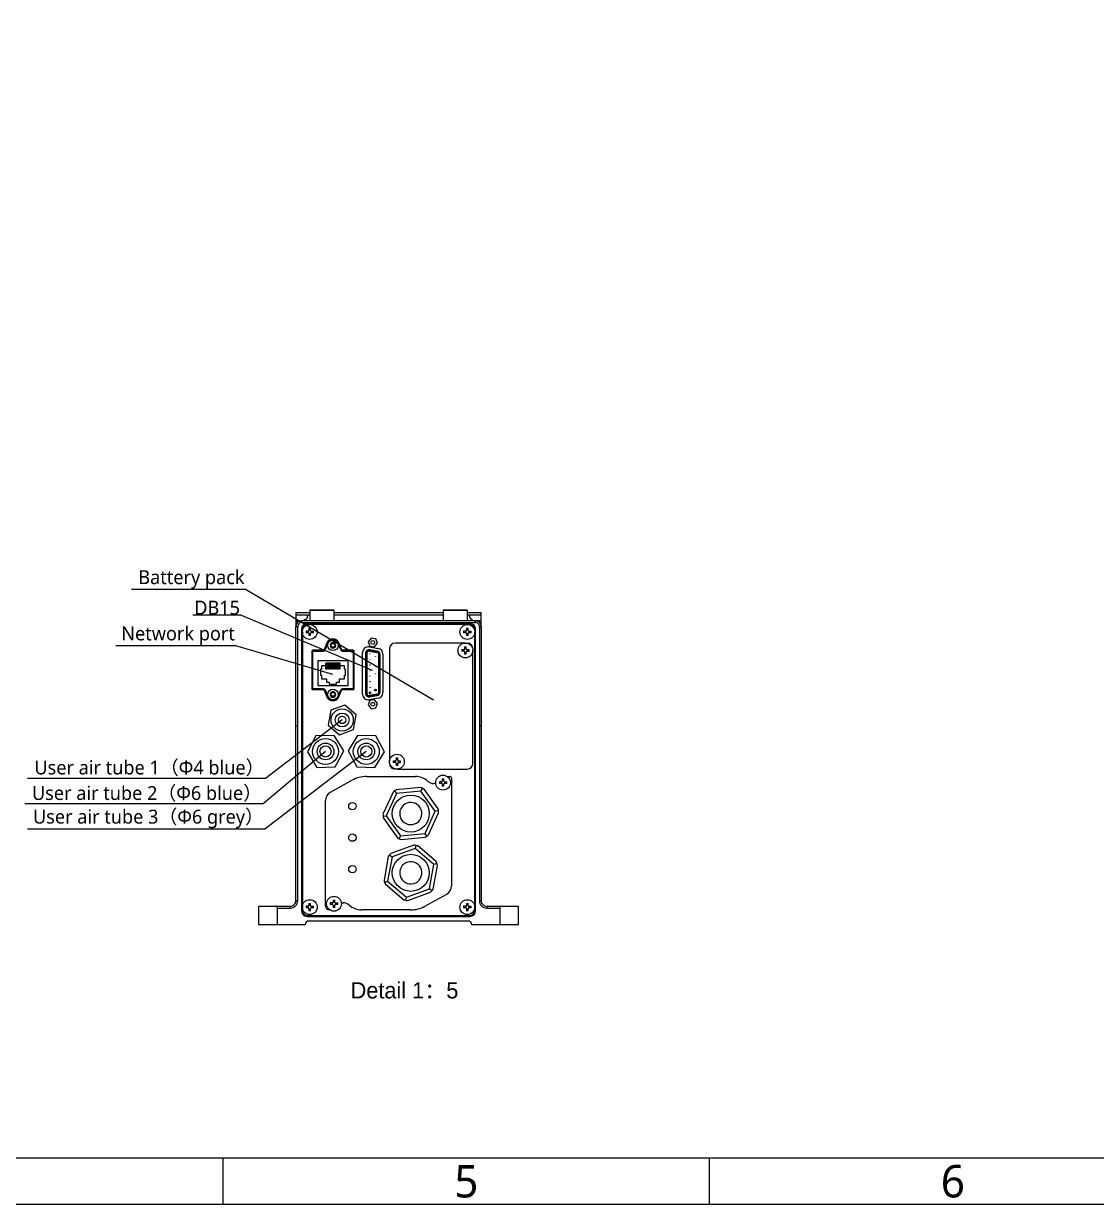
# Model space of a CAD drawing. Header units: millimetres. Extents: x 5828 to 6704, y 123 to 421.
# Drawn here: x 6472.1 to 6587.9, y 123.6 to 251.1 of the extents above; entities that cross this region are included whole.
import ezdxf
from ezdxf import colors
from ezdxf.entities.mleader import LeaderData, LeaderLine
from ezdxf.enums import TextEntityAlignment as Align
from ezdxf.math import Vec2, Vec3

# ---------------------------------------------------------------- set-up
doc = ezdxf.new("R2010")
doc.units = ezdxf.units.MM
for name, color, linetype in [('外形图', 7, 'Continuous'), ('多重引线', 7, 'Continuous'), ('模板', 7, 'Continuous')]:
    doc.layers.add(name, color=color, linetype=linetype)
doc.styles.add('微软雅黑', font='msyh.ttc')
doc.styles.add('思源黑', font='SourceHanSansCN-Normal.ttf')

# ---------------------------------------------------------------- blocks, each defined once
blk = doc.blocks.new('图纸页')
at = {"layer": '模板', "color": 2}
for p, q in [((6493.66, 123.62), (6493.66, 128.62)), ((6546.16, 123.62), (6546.16, 128.62))]:
    blk.add_line(p, q, dxfattribs=at)
for points in [[(6283.66, 123.62), (6283.66, 420.62), (6703.66, 420.62), (6703.66, 123.62)], [(6308.66, 128.62), (6308.66, 415.62), (6698.66, 415.62), (6698.66, 128.62)]]:
    blk.add_lwpolyline(points, close=True, dxfattribs=at)
at = {"layer": '模板', "color": 2, "style": '微软雅黑'}
for s, p in [('5', (6519.91, 126.12)), ('6', (6572.41, 126.12))]:
    blk.add_text(s, height=3.5, dxfattribs=at).set_placement(p, align=Align.MIDDLE_CENTER)
for tag, height, p in [('编号', 4, (6669.32, 150.51)), ('当前页', 1.67, (6668.11, 141.19)), ('总页数', 1.67, (6673.32, 141.19)), ('比例', 1.67, (6628.66, 133.62))]:
    blk.add_attdef(tag, text='', height=height, dxfattribs=at).set_placement(p, align=Align.MIDDLE)
blk = doc.blocks.new('_None')

msp = doc.modelspace()

# ---------------------------------------------------------------- linework, layer by layer
at = {"layer": '外形图', "color": 7, "linetype": 'Continuous'}
for p, q in [((6501.5278, 187.5052), (6503.0153, 187.5052)), ((6501.5278, 187.5052), (6501.5278, 187.2052)), ((6503.0153, 187.7452), (6503.0753, 187.8052)), ((6503.0153, 187.7452), (6505.6153, 187.7452)), ((6503.0153, 187.7452), (6503.0153, 186.6052)), ((6503.0753, 187.8052), (6505.5553, 187.8052)), ((6505.6153, 187.7452), (6505.5553, 187.8052)), ((6505.6153, 187.7452), (6505.6153, 186.6052)), ((6505.6153, 187.5052), (6517.4153, 187.5052)), ((6517.4153, 187.7452), (6517.4753, 187.8052)), ((6517.4153, 187.7452), (6520.0153, 187.7452)), ((6517.4153, 187.7452), (6517.4153, 186.6052)), ((6517.4753, 187.8052), (6519.9553, 187.8052)), ((6520.0153, 187.7452), (6519.9553, 187.8052)), ((6520.0153, 187.7452), (6520.0153, 186.6052)), ((6520.0153, 187.5052), (6521.5149, 187.5052)), ((6521.5154, 186.6188), (6521.5153, 187.5052)), ((6501.5112, 186.1279), (6501.5106, 186.0052)), ((6501.5149, 186.5635), (6501.5112, 186.1279)), ((6501.5153, 186.7052), (6501.5149, 186.5635)), ((6501.5153, 186.7052), (6501.5247, 186.7052)), ((6501.5197, 186.1105), (6501.5185, 186.1001)), ((6501.521, 186.1211), (6501.5197, 186.1105)), ((6501.5219, 186.1278), (6501.5216, 186.1259)), ((6501.5225, 186.1328), (6501.5224, 186.1319)), ((6503.0153, 187.2052), (6501.5278, 187.2052)), ((6520.9154, 186.6052), (6502.1152, 186.6052)), ((6502.1153, 186.4052), (6502.1153, 186.6052)), ((6502.1153, 186.4052), (6520.9153, 186.4052)), ((6520.3153, 186.3052), (6502.7153, 186.3052)), ((6520.0153, 186.2052), (6503.0153, 186.2052)), ((6517.4153, 187.2052), (6505.6153, 187.2052)), ((6521.5153, 187.2052), (6520.0153, 187.2052)), ((6520.9153, 186.6052), (6520.9153, 186.4052)), ((6521.5081, 186.1326), (6521.508, 186.1334)), ((6521.5199, 186.0489), (6521.5154, 186.6188)), ((6501.5153, 186.0052), (6501.7155, 186.0052)), ((6501.5153, 175.2533), (6501.5153, 186.0052)), ((6501.7154, 175.2549), (6501.7155, 186.0062)), ((6502.1153, 185.7052), (6502.1153, 155.3052)), ((6502.2153, 185.4052), (6502.2153, 155.4052)), ((6502.8673, 185.4932), (6502.6138, 185.4932)), ((6502.8673, 185.3172), (6502.6138, 185.3172)), ((6502.8258, 185.4932), (6502.8258, 185.3172)), ((6502.9273, 185.8067), (6502.9273, 185.5532)), ((6503.1033, 185.5947), (6502.9273, 185.5947)), ((6502.9273, 185.2572), (6502.9273, 185.0037)), ((6502.9273, 185.2158), (6503.1033, 185.2158)), ((6503.1033, 185.5532), (6503.1033, 185.8067)), ((6503.1033, 185.0037), (6503.1033, 185.2572)), ((6503.1633, 185.4932), (6503.4168, 185.4932)), ((6503.4168, 185.3172), (6503.1633, 185.3172)), ((6503.2047, 185.3172), (6503.2047, 185.4932)), ((6519.8673, 185.4932), (6519.6138, 185.4932)), ((6519.8673, 185.3172), (6519.6138, 185.3172)), ((6519.8258, 185.4932), (6519.8258, 185.3172)), ((6519.9273, 185.8067), (6519.9273, 185.5532)), ((6520.1033, 185.5947), (6519.9273, 185.5947)), ((6519.9273, 185.2572), (6519.9273, 185.0037)), ((6519.9273, 185.2158), (6520.1033, 185.2158)), ((6520.1033, 185.5532), (6520.1033, 185.8067)), ((6520.1033, 185.0037), (6520.1033, 185.2572)), ((6520.1633, 185.4932), (6520.4168, 185.4932)), ((6520.4168, 185.3172), (6520.1633, 185.3172)), ((6520.2047, 185.3172), (6520.2047, 185.4932)), ((6520.8153, 155.4052), (6520.8153, 185.4052)), ((6520.9153, 155.3052), (6520.9153, 185.7052)), ((6521.3151, 186.0061), (6521.3152, 175.2549)), ((6521.3151, 186.0052), (6521.5153, 186.0052)), ((6521.5153, 186.0052), (6521.5153, 175.2534)), ((6521.5199, 186.0052), (6521.5199, 186.0489)), ((6504.8649, 184.2142), (6504.5799, 183.4982)), ((6504.9578, 184.1772), (6504.6728, 183.4612)), ((6504.8649, 184.2142), (6504.9578, 184.1772)), ((6505.2843, 183.9552), (6505.3998, 184.1552)), ((6505.3998, 183.7552), (6505.2843, 183.9552)), ((6505.3998, 184.1552), (6505.6307, 184.1552)), ((6505.6307, 183.7552), (6505.3998, 183.7552)), ((6505.6307, 184.1552), (6505.7462, 183.9552)), ((6505.7462, 183.9552), (6505.6307, 183.7552)), ((6506.0727, 184.1772), (6506.1656, 184.2142)), ((6506.3578, 183.4612), (6506.0727, 184.1772)), ((6506.4507, 183.4982), (6506.1656, 184.2142)), ((6509.6229, 184.7483), (6509.3007, 184.3401)), ((6509.3007, 184.3401), (6509.4931, 183.857)), ((6509.4195, 183.785), (6510.4195, 183.6087)), ((6509.4931, 183.857), (6510.0077, 183.7821)), ((6510.1374, 184.6734), (6509.6229, 184.7483)), ((6510.0077, 183.7821), (6510.3299, 184.1903)), ((6510.3299, 184.1903), (6510.1374, 184.6734)), ((6511.6153, 183.6052), (6511.6153, 171.4052)), ((6519.8153, 184.2052), (6512.2153, 184.2052)), ((6519.7273, 183.8067), (6519.7273, 183.5532)), ((6519.9033, 183.5947), (6519.7273, 183.5947)), ((6519.9033, 183.5532), (6519.9033, 183.8067)), ((6503.2353, 183.3352), (6504.487, 183.3352)), ((6503.2353, 183.3352), (6503.2353, 179.2752)), ((6504.487, 183.4352), (6503.3353, 183.4352)), ((6503.3353, 179.1752), (6503.3353, 183.4352)), ((6507.1553, 182.2952), (6503.8753, 182.2952)), ((6503.8753, 182.2952), (6503.8753, 179.6152)), ((6504.487, 183.4352), (6504.487, 183.3352)), ((6504.6728, 183.4612), (6504.5799, 183.4982)), ((6506.4507, 183.4982), (6506.3578, 183.4612)), ((6507.6953, 183.4352), (6506.5436, 183.4352)), ((6506.5436, 183.3352), (6506.5436, 183.4352)), ((6506.5436, 183.3352), (6507.7953, 183.3352)), ((6507.1553, 179.6152), (6507.1553, 182.2952)), ((6507.6953, 183.4352), (6507.6953, 179.1752)), ((6507.7953, 179.2752), (6507.7953, 183.3352)), ((6508.7153, 178.6763), (6508.7153, 183.1941)), ((6509.0153, 183.0791), (6509.1153, 183.0791)), ((6509.0153, 183.0791), (6509.0153, 178.7913)), ((6509.1153, 178.7913), (6509.1153, 183.0791)), ((6509.1553, 183.0791), (6509.1553, 178.7913)), ((6509.4601, 183.3352), (6510.2601, 183.1952)), ((6509.467, 183.3747), (6509.4842, 183.4732)), ((6510.267, 183.2347), (6509.467, 183.3747)), ((6510.2842, 183.3332), (6509.4842, 183.4732)), ((6510.2842, 183.3332), (6510.267, 183.2347)), ((6510.4753, 178.9313), (6510.4753, 182.9391)), ((6510.5153, 182.9391), (6510.6153, 182.9391)), ((6510.5153, 182.9391), (6510.5153, 178.9313)), ((6510.6153, 178.9313), (6510.6153, 182.9391)), ((6510.9153, 183.0178), (6510.9153, 178.8527)), ((6519.4138, 183.4932), (6519.6673, 183.4932)), ((6519.6673, 183.3172), (6519.4138, 183.3172)), ((6519.6258, 183.4932), (6519.6258, 183.3172)), ((6519.7273, 183.2572), (6519.7273, 183.0037)), ((6519.7273, 183.2158), (6519.9033, 183.2158)), ((6519.9033, 183.0037), (6519.9033, 183.2572)), ((6519.9633, 183.4932), (6520.2168, 183.4932)), ((6519.9633, 183.3172), (6520.2168, 183.3172)), ((6520.0047, 183.3172), (6520.0047, 183.4932)), ((6520.6153, 171.2052), (6520.6153, 183.4052)), ((6504.2753, 181.3752), (6504.1553, 181.3752)), ((6504.1553, 181.3752), (6504.1553, 180.7552)), ((6504.7353, 181.7552), (6504.2753, 181.7552)), ((6504.2753, 181.7552), (6504.2753, 181.3752)), ((6506.2953, 182.0352), (6504.7353, 182.0352)), ((6504.7353, 182.0352), (6504.7353, 181.7552)), ((6504.7553, 181.3716), (6504.7553, 182.0352)), ((6504.8473, 181.8752), (6504.7553, 181.8752)), ((6504.8473, 181.3716), (6504.7553, 181.3716)), ((6504.8473, 182.0352), (6504.8473, 181.3716)), ((6504.9593, 181.3716), (6504.9593, 182.0352)), ((6505.0513, 181.8752), (6504.9593, 181.8752)), ((6505.0513, 181.3716), (6504.9593, 181.3716)), ((6505.0513, 182.0352), (6505.0513, 181.3716)), ((6505.1633, 181.3716), (6505.1633, 182.0352)), ((6505.2553, 181.9389), (6505.1633, 181.9389)), ((6505.1633, 181.8483), (6505.2553, 181.8483)), ((6505.2553, 181.3716), (6505.1633, 181.3716)), ((6505.2553, 182.0352), (6505.2553, 181.3716)), ((6505.3673, 181.3716), (6505.3673, 182.0352)), ((6505.4593, 181.9389), (6505.3673, 181.9389)), ((6505.3673, 181.8483), (6505.4593, 181.8483)), ((6505.4593, 181.3716), (6505.3673, 181.3716)), ((6505.4593, 182.0352), (6505.4593, 181.3716)), ((6505.5713, 181.3716), (6505.5713, 182.0352)), ((6505.6633, 181.9389), (6505.5713, 181.9389)), ((6505.5713, 181.8483), (6505.6633, 181.8483)), ((6505.6633, 181.3716), (6505.5713, 181.3716)), ((6505.6633, 182.0352), (6505.6633, 181.3716)), ((6505.7753, 181.3716), (6505.7753, 182.0352)), ((6505.8673, 181.9389), (6505.7753, 181.9389)), ((6505.7753, 181.8483), (6505.8673, 181.8483)), ((6505.8673, 181.3716), (6505.7753, 181.3716)), ((6505.8673, 182.0352), (6505.8673, 181.3716)), ((6505.9793, 181.3716), (6505.9793, 182.0352)), ((6506.0713, 181.9389), (6505.9793, 181.9389)), ((6505.9793, 181.8483), (6506.0713, 181.8483)), ((6506.0713, 181.3716), (6505.9793, 181.3716)), ((6506.0713, 182.0352), (6506.0713, 181.3716)), ((6506.1833, 181.3716), (6506.1833, 182.0352)), ((6506.2753, 181.9389), (6506.1833, 181.9389)), ((6506.1833, 181.8483), (6506.2753, 181.8483)), ((6506.2753, 181.3716), (6506.1833, 181.3716)), ((6506.2753, 182.0352), (6506.2753, 181.3716)), ((6506.2953, 181.7552), (6506.2953, 182.0352)), ((6506.7553, 181.7552), (6506.2953, 181.7552)), ((6506.7553, 181.3752), (6506.7553, 181.7552)), ((6506.8753, 181.3752), (6506.7553, 181.3752)), ((6506.8753, 180.7552), (6506.8753, 181.3752)), ((6504.1553, 180.7552), (6504.2753, 180.7552)), ((6504.2753, 180.7552), (6504.2753, 180.3352)), ((6504.2753, 180.3352), (6504.8253, 180.3352)), ((6504.8253, 180.3352), (6504.8253, 179.9752)), ((6504.8253, 179.9752), (6505.1153, 179.9752)), ((6505.1153, 179.9752), (6505.1153, 179.7552)), ((6505.1153, 179.7552), (6505.9153, 179.7552)), ((6505.9153, 179.9752), (6506.2053, 179.9752)), ((6505.9153, 179.7552), (6505.9153, 179.9752)), ((6506.2053, 180.3352), (6506.7553, 180.3352)), ((6506.2053, 179.9752), (6506.2053, 180.3352)), ((6506.7553, 180.7552), (6506.8753, 180.7552)), ((6506.7553, 180.3352), (6506.7553, 180.7552)), ((6504.487, 179.2752), (6503.2353, 179.2752)), ((6503.3353, 179.1752), (6504.487, 179.1752)), ((6503.8753, 179.6152), (6507.1553, 179.6152)), ((6504.487, 179.2752), (6504.487, 179.1752)), ((6504.5799, 179.1122), (6504.6728, 179.1492)), ((6504.5799, 179.1122), (6504.8649, 178.3963)), ((6504.6728, 179.1492), (6504.9578, 178.4333)), ((6504.9578, 178.4333), (6504.8649, 178.3963)), ((6505.2843, 178.6552), (6505.3998, 178.8552)), ((6505.3998, 178.4552), (6505.2843, 178.6552)), ((6505.3998, 178.8552), (6505.6307, 178.8552)), ((6505.6307, 178.4552), (6505.3998, 178.4552)), ((6505.6307, 178.8552), (6505.7462, 178.6552)), ((6505.7462, 178.6552), (6505.6307, 178.4552)), ((6506.0727, 178.4333), (6506.3578, 179.1492)), ((6506.1656, 178.3963), (6506.0727, 178.4333)), ((6506.1656, 178.3963), (6506.4507, 179.1122)), ((6506.3578, 179.1492), (6506.4507, 179.1122)), ((6507.7953, 179.2752), (6506.5436, 179.2752)), ((6506.5436, 179.1752), (6506.5436, 179.2752)), ((6506.5436, 179.1752), (6507.6953, 179.1752)), ((6509.1153, 178.7913), (6509.0153, 178.7913)), ((6510.2601, 178.6752), (6509.4601, 178.5352)), ((6509.467, 178.4958), (6510.267, 178.6358)), ((6509.4842, 178.3973), (6509.467, 178.4958)), ((6509.4842, 178.3973), (6510.2842, 178.5373)), ((6510.267, 178.6358), (6510.2842, 178.5373)), ((6510.6153, 178.9313), (6510.5153, 178.9313)), ((6506.8028, 177.496), (6505.2814, 176.9496)), ((6508.0367, 176.4516), (6506.8028, 177.496)), ((6509.4931, 178.0134), (6509.3007, 177.5303)), ((6509.3007, 177.5303), (6509.6229, 177.1221)), ((6510.4195, 178.2618), (6509.4195, 178.0854)), ((6510.0077, 178.0883), (6509.4931, 178.0134)), ((6509.6229, 177.1221), (6510.1374, 177.197)), ((6510.3299, 177.6801), (6510.0077, 178.0883)), ((6510.1374, 177.197), (6510.3299, 177.6801)), ((6505.2814, 176.9496), (6504.9938, 175.3588)), ((6507.7492, 174.8608), (6508.0367, 176.4516)), ((6504.9938, 175.3588), (6506.2278, 174.3144)), ((6506.2278, 174.3144), (6507.7492, 174.8608)), ((6503.6842, 174.1756), (6502.7531, 172.4474)), ((6505.6463, 174.2334), (6503.6842, 174.1756)), ((6506.6774, 172.563), (6505.6463, 174.2334)), ((6508.1783, 174.2302), (6507.153, 172.5563)), ((6510.1406, 174.1791), (6508.1783, 174.2302)), ((6511.0776, 172.4542), (6510.1406, 174.1791)), ((6502.7531, 172.4474), (6503.7842, 170.7771)), ((6505.7464, 170.8348), (6506.6774, 172.563)), ((6507.153, 172.5563), (6508.0899, 170.8313)), ((6510.0522, 170.7803), (6511.0776, 172.4542)), ((6503.7842, 170.7771), (6505.7464, 170.8348)), ((6508.0899, 170.8313), (6510.0522, 170.7803)), ((6512.0138, 171.4932), (6512.2673, 171.4932)), ((6512.2673, 171.3172), (6512.0138, 171.3172)), ((6512.2258, 171.4932), (6512.2258, 171.3172)), ((6512.3273, 171.8067), (6512.3273, 171.5532)), ((6512.5033, 171.5947), (6512.3273, 171.5947)), ((6512.3273, 171.2572), (6512.3273, 171.0037)), ((6512.3273, 171.2158), (6512.5033, 171.2158)), ((6512.5033, 171.5532), (6512.5033, 171.8067)), ((6512.5033, 171.0037), (6512.5033, 171.2572)), ((6512.5633, 171.4932), (6512.8168, 171.4932)), ((6512.5633, 171.3172), (6512.8168, 171.3172)), ((6512.6047, 171.3172), (6512.6047, 171.4932)), ((6509.1445, 169.8052), (6514.4132, 169.8052)), ((6512.4153, 170.6052), (6520.0153, 170.6052)), ((6517.3156, 169.5464), (6517.3156, 169.2929)), ((6517.4916, 169.2929), (6517.4916, 169.5464)), ((6517.8483, 169.8052), (6518.1153, 169.8052)), ((6518.3153, 169.6052), (6518.3153, 157.9936)), ((6507.5904, 169.4025), (6505.2296, 168.091)), ((6512.1723, 168.2469), (6512.3723, 167.9668)), ((6514.9571, 168.6185), (6512.3539, 168.3669)), ((6515.0157, 168.2223), (6512.3723, 167.9668)), ((6515.1584, 168.5356), (6515.0157, 168.2223)), ((6516.5588, 166.0607), (6515.0157, 168.2223)), ((6516.8726, 166.3096), (6515.3531, 168.4382)), ((6517.2556, 169.2329), (6517.0021, 169.2329)), ((6517.2556, 169.0569), (6517.0021, 169.0569)), ((6517.2142, 169.2329), (6517.2142, 169.0569)), ((6517.4916, 169.3343), (6517.3156, 169.3343)), ((6517.3156, 168.9969), (6517.3156, 168.7434)), ((6517.3156, 168.9555), (6517.4916, 168.9555)), ((6517.4916, 168.7434), (6517.4916, 168.9969)), ((6517.5516, 169.2329), (6517.8051, 169.2329)), ((6517.8051, 169.0569), (6517.5516, 169.0569)), ((6517.5931, 169.0569), (6517.5931, 169.2329)), ((6504.7153, 155.8052), (6504.7153, 167.2168)), ((6511.9998, 168.1141), (6510.9161, 165.7339)), ((6512.3723, 167.9668), (6511.2718, 165.5497)), ((6515.4583, 163.6436), (6516.5588, 166.0607)), ((6515.8307, 163.4963), (6516.9144, 165.8766)), ((6516.9014, 166.0938), (6516.5588, 166.0607)), ((6510.9292, 165.5166), (6511.2718, 165.5497)), ((6510.958, 165.3008), (6512.4775, 163.1722)), ((6511.2718, 165.5497), (6512.8148, 163.3881)), ((6512.6722, 163.0749), (6512.8148, 163.3881)), ((6512.8148, 163.3881), (6515.4583, 163.6436)), ((6512.8734, 162.9919), (6515.4766, 163.2436)), ((6515.6583, 163.3635), (6515.4583, 163.6436)), ((6514.2358, 162.388), (6511.7737, 161.5061)), ((6514.3898, 162.0183), (6511.8895, 161.1227)), ((6514.4513, 162.357), (6514.3898, 162.0183)), ((6516.4155, 160.3008), (6514.3898, 162.0183)), ((6516.6588, 160.619), (6514.6639, 162.3103)), ((6511.4924, 161.1742), (6511.0251, 158.601)), ((6511.8895, 161.1227), (6511.415, 158.5096)), ((6511.627, 161.3453), (6511.8895, 161.1227)), ((6515.941, 157.6878), (6516.4155, 160.3008)), ((6516.3382, 157.6362), (6516.8055, 160.2095)), ((6516.7395, 160.4169), (6516.4155, 160.3008)), ((6511.091, 158.3935), (6511.415, 158.5096)), ((6511.1718, 158.1914), (6513.1667, 156.5001)), ((6511.415, 158.5096), (6513.4408, 156.7921)), ((6513.3793, 156.4535), (6513.4408, 156.7921)), ((6513.4408, 156.7921), (6515.941, 157.6878)), ((6513.5947, 156.4224), (6516.0569, 157.3044)), ((6515.4401, 155.8079), (6517.8009, 157.1195)), ((6516.2036, 157.4652), (6515.941, 157.6878)), ((6497.5153, 155.8052), (6500.9154, 155.8052)), ((6497.5153, 153.8052), (6497.5153, 155.8052)), ((6499.5153, 155.6052), (6500.9154, 155.6052)), ((6499.5153, 153.8052), (6499.5153, 155.6052)), ((6500.9153, 155.6052), (6500.9153, 155.8052)), ((6501.5153, 156.4052), (6501.7153, 156.4052)), ((6502.8673, 155.7932), (6502.6138, 155.7932)), ((6502.8673, 155.6172), (6502.6138, 155.6172)), ((6502.8258, 155.7932), (6502.8258, 155.6172)), ((6502.9273, 156.1067), (6502.9273, 155.8532)), ((6503.1033, 155.8947), (6502.9273, 155.8947)), ((6502.9273, 155.5572), (6502.9273, 155.3037)), ((6502.9273, 155.5158), (6503.1033, 155.5158)), ((6503.1033, 155.8532), (6503.1033, 156.1067)), ((6503.1033, 155.3037), (6503.1033, 155.5572)), ((6503.1633, 155.7932), (6503.4168, 155.7932)), ((6503.4168, 155.6172), (6503.1633, 155.6172)), ((6503.2047, 155.6172), (6503.2047, 155.7932)), ((6505.4789, 156.1535), (6505.2254, 156.1535)), ((6505.4789, 155.9775), (6505.2254, 155.9775)), ((6505.4375, 156.1535), (6505.4375, 155.9775)), ((6505.5389, 156.467), (6505.5389, 156.2135)), ((6505.7149, 156.255), (6505.5389, 156.255)), ((6505.5389, 155.9175), (6505.5389, 155.664)), ((6505.5389, 155.8761), (6505.7149, 155.8761)), ((6505.7149, 156.2135), (6505.7149, 156.467)), ((6505.7149, 155.664), (6505.7149, 155.9175)), ((6505.7749, 156.1535), (6506.0284, 156.1535)), ((6506.0284, 155.9775), (6505.7749, 155.9775)), ((6505.8164, 155.9775), (6505.8164, 156.1535)), ((6519.8673, 155.7932), (6519.6138, 155.7932)), ((6519.8673, 155.6172), (6519.6138, 155.6172)), ((6519.8258, 155.7932), (6519.8258, 155.6172)), ((6519.9273, 156.1067), (6519.9273, 155.8532)), ((6520.1033, 155.8947), (6519.9273, 155.8947)), ((6519.9273, 155.5572), (6519.9273, 155.3037)), ((6519.9273, 155.5158), (6520.1033, 155.5158)), ((6520.1033, 155.8532), (6520.1033, 156.1067)), ((6520.1033, 155.3037), (6520.1033, 155.5572)), ((6520.1633, 155.7932), (6520.4168, 155.7932)), ((6520.4168, 155.6172), (6520.1633, 155.6172)), ((6520.2047, 155.6172), (6520.2047, 155.7932)), ((6521.3153, 156.4052), (6521.5153, 156.4052)), ((6522.1151, 155.8052), (6525.5153, 155.8052)), ((6522.1151, 155.6052), (6523.5153, 155.6052)), ((6522.1152, 155.8052), (6522.1153, 155.6052)), ((6523.5153, 155.6052), (6523.5153, 153.8052)), ((6525.5153, 155.8052), (6525.5153, 153.8052)), ((6502.7153, 154.7052), (6520.3153, 154.7052)), ((6502.8153, 154.8052), (6520.2153, 154.8052)), ((6520.1153, 154.2052), (6502.9153, 154.2052)), ((6505.1823, 155.4052), (6505.1153, 155.4052)), ((6513.8861, 155.4052), (6508.6173, 155.4052)), ((6502.5153, 153.8052), (6497.5153, 153.8052)), ((6525.5153, 153.8052), (6520.5153, 153.8052))]:
    msp.add_line(p, q, dxfattribs=at)
for points in [[(6501.5185, 186.1001), (6501.5178, 186.0936), (6501.5171, 186.0864), (6501.5164, 186.0785), (6501.5156, 186.0693), (6501.5148, 186.0583), (6501.514, 186.044), (6501.5132, 186.0196), (6501.513, 186.0054)], [(6501.5227, 186.1343), (6501.5227, 186.1344), (6501.5226, 186.134)], [(6521.5175, 186.0054), (6521.5171, 186.0296), (6521.5161, 186.0532), (6521.515, 186.0681), (6521.5141, 186.0797), (6521.5132, 186.0894), (6521.5123, 186.0978), (6521.5114, 186.1052), (6521.5108, 186.1111), (6521.5082, 186.1314)]]:
    msp.add_lwpolyline(points, dxfattribs=at)
for centre, radius in [((6503.0153, 185.4052), 0.8), ((6520.0153, 185.4052), 0.8), ((6505.5153, 183.9552), 0.57), ((6505.5153, 183.9552), 0.2309), ((6509.8153, 184.2652), 0.2), ((6519.8153, 183.4052), 0.8), ((6509.5153, 183.0352), 0.01), ((6509.5153, 182.4352), 0.01), ((6510.1153, 182.7352), 0.01), ((6509.5153, 181.8352), 0.01), ((6509.5153, 181.2352), 0.01), ((6510.1153, 182.1352), 0.01), ((6510.1153, 181.5352), 0.01), ((6509.5153, 180.6352), 0.01), ((6509.5153, 180.0352), 0.01), ((6510.1153, 180.9352), 0.01), ((6510.1153, 180.3352), 0.01), ((6510.1153, 179.7352), 0.01), ((6505.5153, 178.6552), 0.57), ((6505.5153, 178.6552), 0.2309), ((6509.5153, 178.8352), 0.1), ((6509.5153, 179.4352), 0.01), ((6510.1153, 179.1352), 0.1), ((6509.8153, 177.6052), 0.2), ((6506.5153, 175.9052), 1.2), ((6506.5153, 175.9052), 0.75), ((6506.5153, 175.9052), 0.4), ((6504.7153, 172.5052), 1.4), ((6504.7153, 172.5052), 0.9), ((6509.1153, 172.5052), 1.4), ((6509.1153, 172.5052), 0.9), ((6504.7153, 172.5052), 0.6), ((6509.1153, 172.5052), 0.6), ((6512.4153, 171.4052), 0.8), ((6517.4036, 169.1449), 0.8), ((6507.6153, 166.6052), 0.4), ((6513.9153, 165.8052), 2), ((6507.6153, 163.2052), 0.4), ((6513.9153, 159.4052), 2), ((6507.6153, 159.8052), 0.4), ((6505.6269, 156.0655), 0.8), ((6503.0153, 155.7052), 0.8), ((6520.0153, 155.7052), 0.8)]:
    msp.add_circle(centre, radius, dxfattribs=at)
for centre, radius, start, end in [((6502.1153, 186.0052), 0.6, 90.006702, 179.999037), ((6502.1153, 186.0052), 0.4, 89.999017, 179.866814), ((6502.1294, 177.1492), 9.4561, 90.088, 90.348602), ((6502.7153, 185.7052), 0.6, 90, 180), ((6502.8153, 185.6052), 0.6, 90, 180), ((6520.2153, 185.6052), 0.6, 0, 90), ((6520.3153, 185.7052), 0.6, 0, 90), ((6520.9153, 186.0052), 0.4, 0.131584, 90.000702), ((6520.9153, 186.0052), 0.6, 0.001081, 89.993473), ((6505.1503, 185.4053), 2.5381, 178.014771, 181.985122), ((6502.8673, 185.5532), 0.06, 270, 0), ((6502.8673, 185.2572), 0.06, 0, 90), ((6503.1633, 185.5532), 0.06, 180, 270), ((6503.1633, 185.2572), 0.06, 90, 180), ((6500.8802, 185.4053), 2.5381, 0.660949, 1.985229), ((6500.8802, 185.4051), 2.5381, 358.014769, 359.337058), ((6500.8756, 185.4052), 2.5427, 359.336472, 0.661536), ((6522.1503, 185.4053), 2.5381, 178.014771, 181.985122), ((6519.8673, 185.5532), 0.06, 270, 0), ((6519.8673, 185.2572), 0.06, 0, 90), ((6520.1633, 185.5532), 0.06, 180, 270), ((6520.1633, 185.2572), 0.06, 90, 180), ((6517.8802, 185.4053), 2.5381, 0.660949, 1.985229), ((6517.8802, 185.4051), 2.5381, 358.014769, 359.337058), ((6517.8756, 185.4052), 2.5427, 359.336472, 0.661536), ((6505.5153, 183.9552), 0.7, 21.711751, 158.288249), ((6505.5153, 183.9552), 0.6, 21.711751, 158.288249), ((6505.5153, 183.9552), 0.3, 180, 176.791621), ((6509.3153, 183.1941), 0.6, 80, 180), ((6510.3153, 183.0178), 0.6, 0, 80), ((6512.2153, 183.6052), 0.6, 90, 180), ((6519.6673, 183.5532), 0.06, 270, 0), ((6519.9633, 183.5532), 0.06, 180, 270), ((6520.0153, 183.6052), 0.6, 0, 90), ((6503.3353, 183.3352), 0.1, 90, 180), ((6504.487, 183.5352), 0.1, 270, 338.288249), ((6504.487, 183.5352), 0.2, 270, 338.288249), ((6506.5436, 183.5352), 0.2, 201.711751, 270), ((6506.5436, 183.5352), 0.1, 201.711751, 270), ((6507.6953, 183.3352), 0.1, 0, 90), ((6509.4153, 183.0791), 0.4, 80.073754, 180), ((6509.4153, 183.0791), 0.3, 80.073754, 180), ((6509.4153, 183.0791), 0.26, 80.073759, 179.999996), ((6510.2153, 182.9391), 0.26, 0, 80.073754), ((6510.2153, 182.9391), 0.3, 0, 80.073754), ((6510.2153, 182.9391), 0.4, 0, 80.073754), ((6521.955, 183.4052), 2.5427, 179.336472, 180.661536), ((6521.9503, 183.4053), 2.5381, 178.014769, 179.337058), ((6521.9503, 183.4051), 2.5381, 180.660949, 181.985229), ((6519.6673, 183.2572), 0.06, 0, 90), ((6519.9633, 183.2572), 0.06, 90, 180), ((6517.6802, 183.4051), 2.5381, 358.014771, 1.985122), ((6503.3353, 179.2752), 0.1, 180, 270), ((6504.487, 179.0752), 0.2, 21.711751, 90), ((6504.487, 179.0752), 0.1, 21.711751, 90), ((6505.5153, 178.6552), 0.6, 201.711751, 338.288249), ((6505.5153, 178.6552), 0.3, 180, 176.791621), ((6506.5436, 179.0752), 0.2, 90, 158.288249), ((6506.5436, 179.0752), 0.1, 90, 158.288249), ((6507.6953, 179.2752), 0.1, 270, 0), ((6509.3153, 178.6763), 0.6, 180, 280.002037), ((6509.4153, 178.7913), 0.4, 180, 279.926246), ((6509.4153, 178.7913), 0.3, 180, 279.926246), ((6509.4153, 178.7913), 0.26, 180, 279.926246), ((6510.2153, 178.9313), 0.26, 279.926246, 0), ((6510.2153, 178.9313), 0.3, 279.926246, 0), ((6510.2153, 178.9313), 0.4, 279.926246, 0), ((6510.3153, 178.8527), 0.6, 280.002037, 0), ((6505.5153, 178.6552), 0.7, 201.711751, 338.288249), ((6512.2153, 171.2052), 0.6, 180, 270), ((6514.555, 171.4052), 2.5427, 179.336472, 180.661536), ((6514.5503, 171.4053), 2.5381, 178.014769, 179.337058), ((6514.5503, 171.4051), 2.5381, 180.660949, 181.985229), ((6512.2673, 171.5532), 0.06, 270, 0), ((6512.2673, 171.2572), 0.06, 0, 90), ((6512.5633, 171.5532), 0.06, 180, 270), ((6512.5633, 171.2572), 0.06, 90, 180), ((6510.2802, 171.4051), 2.5381, 358.014771, 1.985122), ((6520.0153, 171.2052), 0.6, 270, 0), ((6509.1445, 166.6052), 3.2, 90, 119.054604), ((6514.4132, 167.8052), 2, 47.50266, 90), ((6518.1153, 169.6052), 0.2, 0, 90), ((6513.9153, 165.8052), 3, 121.362737, 129.678872), ((6513.9153, 165.8052), 3, 61.362737, 69.678872), ((6516.3723, 169.9434), 0.9, 227.50266, 270.902862), ((6516.4054, 167.8437), 1.2, 80.059579, 90.902862), ((6519.5387, 169.145), 2.5381, 178.014771, 181.985122), ((6517.2556, 169.2929), 0.06, 270, 0), ((6517.2556, 168.9969), 0.06, 0, 90), ((6517.5516, 169.2929), 0.06, 180, 270), ((6517.5516, 168.9969), 0.06, 90, 180), ((6515.2686, 169.145), 2.5381, 0.660949, 1.985229), ((6515.2686, 169.1448), 2.5381, 358.014769, 359.337058), ((6515.2639, 169.1449), 2.5427, 359.336472, 0.661536), ((6505.7153, 167.2168), 1, 119.054604, 180), ((6513.9153, 165.8052), 3, 181.362737, 189.678872), ((6513.9153, 165.8052), 3, 1.362737, 9.678872), ((6513.9153, 165.8052), 3, 241.362737, 249.678872), ((6513.9153, 165.8052), 3, 301.362737, 309.678872), ((6513.9153, 159.4052), 3, 75.550021, 83.866155), ((6513.9153, 159.4052), 3, 135.550021, 143.866155), ((6513.9153, 159.4052), 3, 15.550021, 23.866155), ((6513.9153, 159.4052), 3, 195.550021, 203.866155), ((6513.9153, 159.4052), 3, 315.550021, 323.866155), ((6517.3153, 157.9936), 1, 299.054604, 0), ((6500.9158, 156.4053), 0.5998, 269.963075, 359.993427), ((6500.9153, 156.4052), 0.8, 270.009573, 359.993636), ((6505.1503, 155.7053), 2.5381, 178.014771, 181.985122), ((6502.8673, 155.8532), 0.06, 270, 0), ((6502.8673, 155.5572), 0.06, 0, 90), ((6503.1633, 155.8532), 0.06, 180, 270), ((6503.1633, 155.5572), 0.06, 90, 180), ((6500.8802, 155.7053), 2.5381, 0.660949, 1.985229), ((6500.8802, 155.7051), 2.5381, 358.014769, 359.337058), ((6500.8756, 155.7052), 2.5427, 359.336472, 0.661536), ((6505.1153, 155.8052), 0.4, 180, 270), ((6507.762, 156.0656), 2.5381, 178.014771, 181.985122), ((6505.4789, 156.2135), 0.06, 270, 0), ((6505.4789, 155.9175), 0.06, 0, 90), ((6505.7749, 156.2135), 0.06, 180, 270), ((6505.7749, 155.9175), 0.06, 90, 180), ((6503.4919, 156.0656), 2.5381, 0.660949, 1.985229), ((6503.4919, 156.0655), 2.5381, 358.014769, 359.337058), ((6503.4872, 156.0655), 2.5427, 359.336472, 0.661536), ((6506.6251, 157.3668), 1.2, 260.059579, 270.902862), ((6506.6582, 155.267), 0.9, 47.50266, 90.902862), ((6508.6173, 157.4052), 2, 227.50266, 270), ((6513.9153, 159.4052), 3, 255.550021, 263.866155), ((6513.8861, 158.6052), 3.2, 270, 299.054604), ((6522.1503, 155.7053), 2.5381, 178.014771, 181.985122), ((6519.8673, 155.8532), 0.06, 270, 0), ((6519.8673, 155.5572), 0.06, 0, 90), ((6520.1633, 155.8532), 0.06, 180, 270), ((6520.1633, 155.5572), 0.06, 90, 180), ((6517.8802, 155.7053), 2.5381, 0.660949, 1.985229), ((6517.8802, 155.7051), 2.5381, 358.014769, 359.337058), ((6517.8756, 155.7052), 2.5427, 359.336472, 0.661536), ((6522.1153, 156.4052), 0.8, 180.006942, 269.991015), ((6522.1147, 156.4053), 0.5998, 180.017467, 270.032337), ((6502.7153, 155.3052), 0.6, 180, 270), ((6502.8153, 155.4052), 0.6, 180, 270), ((6502.9153, 153.8052), 0.4, 90, 180), ((6520.1153, 153.8052), 0.4, 0, 90), ((6520.2153, 155.4052), 0.6, 270, 0), ((6520.3153, 155.3052), 0.6, 270, 0)]:
    msp.add_arc(centre, radius, start, end, dxfattribs=at)
for centre, start_param, end_param in [((6499.3102, 155.6052), 0, 1.57079633), ((6523.7204, 155.6052), 1.57079633, 3.14159265)]:
    msp.add_ellipse(centre, major_axis=(0.2051, 0), ratio=0.97517788, start_param=start_param, end_param=end_param, dxfattribs=at)
for points, knots in [([(6501.5149, 186.5638), (6501.515, 186.5696), (6501.5444, 186.5716), (6501.5587, 186.5768), (6501.5727, 186.5789)], [0, 0, 0, 0, 0.29129788, 1, 1, 1, 1]), ([(6501.5727, 186.5789), (6501.5973, 186.5827), (6501.763, 186.6014), (6501.93, 186.6042), (6502.0718, 186.6051)], [0, 0, 0, 0, 0.14899631, 1, 1, 1, 1]), ([(6502.7975, 187.2052), (6502.7975, 187.0536), (6502.6356, 186.7201), (6502.2909, 186.6054), (6502.1153, 186.6052)], [0, 0, 0, 0, 0.46338745, 1, 1, 1, 1]), ([(6520.233, 187.2052), (6520.234, 187.0427), (6520.4092, 186.7095), (6520.7507, 186.6052), (6520.9153, 186.6052)], [0, 0, 0, 0, 0.49686473, 1, 1, 1, 1]), ([(6521.5156, 186.5638), (6521.5154, 186.579), (6521.4348, 186.5723), (6521.347, 186.5989), (6521.147, 186.6004), (6521.003, 186.6051), (6520.9157, 186.6052)], [0, 0, 0, 0, 0.07548838, 0.25999244, 0.56560607, 1, 1, 1, 1]), ([(6501.5153, 175.2533), (6501.5137, 175.258), (6501.5487, 175.2486), (6501.5944, 175.2621), (6501.6682, 175.2547), (6501.7155, 175.2549)], [0, 0, 0, 0, 0.07520544, 0.29148872, 1, 1, 1, 1]), ([(6501.5153, 156.4054), (6501.5155, 159.5418), (6501.5185, 164.2455), (6501.5132, 170.5283), (6501.5285, 173.6749), (6501.5153, 175.254)], [0, 0, 0, 0, 0.49919094, 0.74865529, 1, 1, 1, 1]), ([(6521.5153, 175.2534), (6521.5177, 175.2577), (6521.4808, 175.2491), (6521.4378, 175.2615), (6521.3624, 175.2547), (6521.3151, 175.2549)], [0, 0, 0, 0, 0.07459305, 0.2907163, 1, 1, 1, 1]), ([(6521.5153, 175.254), (6521.5021, 173.6749), (6521.5173, 170.5282), (6521.512, 164.2453), (6521.515, 159.5416), (6521.5153, 156.4052)], [0, 0, 0, 0, 0.25134445, 0.50080884, 1, 1, 1, 1]), ([(6514.4177, 166.8959), (6514.139, 167.0228), (6513.4517, 167.0544), (6512.709, 166.3609), (6512.6646, 165.3457), (6513.1353, 164.8439), (6513.4129, 164.7145)], [0, 0, 0, 0, 0.25004045, 0.5, 0.74995955, 1, 1, 1, 1]), ([(6513.4129, 164.7145), (6513.6904, 164.5852), (6514.3794, 164.5571), (6515.1214, 165.2493), (6515.166, 166.2649), (6514.6953, 166.7666), (6514.4177, 166.8959)], [0, 0, 0, 0, 0.25003509, 0.50000278, 0.74996096, 1, 1, 1, 1]), ([(6514.8278, 158.6246), (6515.0259, 158.8582), (6515.2435, 159.5109), (6514.7786, 160.4144), (6513.8139, 160.7338), (6513.2028, 160.4177), (6513.0027, 160.1858)], [0, 0, 0, 0, 0.25004045, 0.5, 0.74995955, 1, 1, 1, 1]), ([(6513.0027, 160.1858), (6512.8027, 159.954), (6512.5879, 159.2988), (6513.0517, 158.3962), (6514.0167, 158.0766), (6514.6277, 158.3928), (6514.8278, 158.6246)], [0, 0, 0, 0, 0.25003509, 0.50000278, 0.74996096, 1, 1, 1, 1])]:
    msp.add_open_spline(points, degree=3, knots=knots, dxfattribs=at)
for points in [[(6501.5278, 187.2052), (6501.5278, 187.0386), (6501.5279, 186.8719), (6501.5247, 186.7052)], [(6502.9273, 185.8067), (6502.9855, 185.8087), (6503.0442, 185.8107), (6503.1021, 185.8041)], [(6503.1033, 185.0037), (6503.0451, 185.0017), (6502.9865, 184.9997), (6502.9287, 185.0067)], [(6519.9273, 185.8067), (6519.9855, 185.8087), (6520.0442, 185.8107), (6520.1021, 185.8041)], [(6520.1033, 185.0037), (6520.0451, 185.0017), (6519.9865, 184.9997), (6519.9287, 185.0067)], [(6519.7273, 183.8067), (6519.7854, 183.8087), (6519.8441, 183.8108), (6519.9018, 183.8038)], [(6519.9033, 183.0037), (6519.845, 183.0017), (6519.7864, 182.9998), (6519.7285, 183.0064)], [(6501.7153, 156.4051), (6501.7153, 162.6884), (6501.7184, 168.9716), (6501.7149, 175.2549)], [(6521.3156, 175.2549), (6521.3121, 168.9716), (6521.3152, 162.6884), (6521.3152, 156.4051)], [(6512.3273, 171.8067), (6512.3854, 171.8087), (6512.4441, 171.8108), (6512.5018, 171.8038)], [(6512.5033, 171.0037), (6512.445, 171.0017), (6512.3864, 170.9998), (6512.3285, 171.0064)], [(6517.3156, 169.5464), (6517.3739, 169.5484), (6517.4325, 169.5504), (6517.4904, 169.5437)], [(6517.4916, 168.7434), (6517.4335, 168.7414), (6517.3748, 168.7393), (6517.3171, 168.7464)], [(6502.9273, 156.1067), (6502.9855, 156.1087), (6503.0442, 156.1107), (6503.1021, 156.1041)], [(6505.5389, 156.467), (6505.5972, 156.4691), (6505.6558, 156.471), (6505.7137, 156.4644)], [(6505.7149, 155.664), (6505.6568, 155.662), (6505.5981, 155.66), (6505.5404, 155.667)], [(6519.9273, 156.1067), (6519.9855, 156.1087), (6520.0442, 156.1107), (6520.1021, 156.1041)], [(6503.1033, 155.3037), (6503.0451, 155.3017), (6502.9865, 155.2997), (6502.9287, 155.3067)], [(6520.1033, 155.3037), (6520.0451, 155.3017), (6519.9865, 155.2997), (6519.9287, 155.3067)]]:
    msp.add_open_spline(points, degree=3, dxfattribs=at)

# ---------------------------------------------------------------- block references
at = {"layer": '多重引线'}
msp.add_blockref('图纸页', (0, 0), dxfattribs=at)

# ---------------------------------------------------------------- texts
at = {"layer": '外形图', "insert": (6507.4259, 147.6001), "char_height": 1.75, "width": 17.288883, "attachment_point": 1, "style": '思源黑'}
msp.add_mtext('{\\fSource Han Sans CN Regular|b0|i0|c0|p34;Detail 1：5}', dxfattribs=at)

# ---------------------------------------------------------------- leaders
at = {"layer": '多重引线'}
ml = msp.add_multileader_mtext('Standard', dxfattribs=at)
ml.set_content('Battery pack', style='微软雅黑')
ml.set_leader_properties()
ml.set_arrow_properties(name='NONE')
ml.build(insert=Vec2(0, 0))
ml.multileader.update_dxf_attribs({"has_dogleg": 0, "text_left_attachment_type": 5, "text_right_attachment_type": 5, "dogleg_length": 0.2, "arrow_head_size": 1.25})
ctx = ml.context
ctx.base_point, ctx.char_height, ctx.arrow_head_size, ctx.landing_gap_size, ctx.plane_origin = Vec3(6484.3012, 189.9758), 1.5, 1.25, 0.1, Vec3(6516.3622, 178.03)
ctx.left_attachment, ctx.right_attachment, ctx.text_align_type = 5, 5, 2
notes = []
notes.append((ctx, [(0, (1, 1, 0), (6496.2819, 189.9758), (-1, 0), 0.2, [(0, [(6516.3622, 178.03)], 0, [])])]))
ctx.mtext.insert, ctx.mtext.alignment, ctx.mtext.flow_direction = Vec3(6495.9819, 192.0656), 3, 5
ml = msp.add_multileader_mtext('Standard', dxfattribs=at)
ml.set_content('DB15', style='微软雅黑')
ml.set_leader_properties()
ml.set_arrow_properties(name='NONE')
ml.build(insert=Vec2(0, 0))
ml.multileader.update_dxf_attribs({"has_dogleg": 0, "text_left_attachment_type": 5, "text_right_attachment_type": 5, "dogleg_length": 0.2, "arrow_head_size": 1.25})
ctx = ml.context
ctx.base_point, ctx.char_height, ctx.arrow_head_size, ctx.landing_gap_size, ctx.plane_origin = Vec3(6490.6369, 187.219), 1.5, 1.25, 0.1, Vec3(6509.798, 181.2352)
ctx.left_attachment, ctx.right_attachment, ctx.text_align_type = 5, 5, 2
notes.append((ctx, [(0, (1, 1, 0), (6495.7819, 187.219), (-1, 0), 0.2, [(0, [(6509.798, 181.2352)], 0, [])])]))
ctx.mtext.insert, ctx.mtext.alignment, ctx.mtext.flow_direction = Vec3(6495.4819, 188.778), 3, 5
ml = msp.add_multileader_mtext('Standard', dxfattribs=at)
ml.set_content('Network port', style='微软雅黑')
ml.set_leader_properties()
ml.set_arrow_properties(name='NONE')
ml.build(insert=Vec2(0, 0))
ml.multileader.update_dxf_attribs({"has_dogleg": 0, "text_left_attachment_type": 5, "text_right_attachment_type": 5, "dogleg_length": 0.2, "arrow_head_size": 1.25})
ctx = ml.context
ctx.base_point, ctx.char_height, ctx.arrow_head_size, ctx.landing_gap_size, ctx.plane_origin = Vec3(6482.3354, 183.9135), 1.5, 1.25, 0.1, Vec3(6505.5089, 180.804)
ctx.left_attachment, ctx.right_attachment, ctx.text_align_type = 5, 5, 2
notes.append((ctx, [(0, (1, 1, 0), (6495.237, 183.9135), (-1, 0), 0.2, [(0, [(6505.5089, 180.804)], 0, [])])]))
ctx.mtext.insert, ctx.mtext.alignment, ctx.mtext.flow_direction = Vec3(6494.937, 185.9916), 3, 5
ml = msp.add_multileader_mtext('Standard', dxfattribs=at)
ml.set_content('User air tube 1（{\\A1;\\C256;Φ}4 blue）', style='微软雅黑')
ml.set_leader_properties()
ml.set_arrow_properties(name='NONE')
ml.build(insert=Vec2(0, 0))
ml.multileader.update_dxf_attribs({"has_dogleg": 0, "text_left_attachment_type": 5, "text_right_attachment_type": 5, "dogleg_length": 0.2, "arrow_head_size": 1.25})
ctx = ml.context
ctx.base_point, ctx.char_height, ctx.arrow_head_size, ctx.landing_gap_size, ctx.plane_origin = Vec3(6474.0801, 169.5992), 1.5, 1.25, 0.1, Vec3(6506.5153, 175.9052)
ctx.left_attachment, ctx.right_attachment, ctx.text_align_type = 5, 5, 2
notes.append((ctx, [(0, (1, 1, 0), (6498.4365, 169.5992), (-1, 0), 0.2, [(0, [(6506.5153, 175.9052)], 0, [])])]))
ctx.mtext.insert, ctx.mtext.alignment, ctx.mtext.flow_direction = Vec3(6498.1365, 171.5253), 3, 5
ml = msp.add_multileader_mtext('Standard', dxfattribs=at)
ml.set_content('User air tube 2（{\\A1;\\C256;Φ}6 blue）', style='微软雅黑')
ml.set_leader_properties()
ml.set_arrow_properties(name='NONE')
ml.build(insert=Vec2(0, 0))
ml.multileader.update_dxf_attribs({"has_dogleg": 0, "text_left_attachment_type": 5, "text_right_attachment_type": 5, "dogleg_length": 0.2, "arrow_head_size": 1.25})
ctx = ml.context
ctx.base_point, ctx.char_height, ctx.arrow_head_size, ctx.landing_gap_size, ctx.plane_origin = Vec3(6473.8186, 166.8405), 1.5, 1.25, 0.1, Vec3(6504.7153, 172.5052)
ctx.left_attachment, ctx.right_attachment, ctx.text_align_type = 5, 5, 2
notes.append((ctx, [(0, (1, 1, 0), (6498.1751, 166.8405), (-1, 0), 0.2, [(0, [(6504.7153, 172.5052)], 0, [])])]))
ctx.mtext.insert, ctx.mtext.alignment, ctx.mtext.flow_direction = Vec3(6497.8751, 168.7666), 3, 5
ml = msp.add_multileader_mtext('Standard', dxfattribs=at)
ml.set_content('User air tube 3（{\\A1;\\C256;Φ}6 grey）', style='微软雅黑')
ml.set_leader_properties()
ml.set_arrow_properties(name='NONE')
ml.build(insert=Vec2(0, 0))
ml.multileader.update_dxf_attribs({"has_dogleg": 0, "text_left_attachment_type": 5, "text_right_attachment_type": 5, "dogleg_length": 0.2, "arrow_head_size": 1.25})
ctx = ml.context
ctx.base_point, ctx.char_height, ctx.arrow_head_size, ctx.landing_gap_size, ctx.plane_origin = Vec3(6473.9614, 164.1278), 1.5, 1.25, 0.1, Vec3(6509.1153, 172.5052)
ctx.left_attachment, ctx.right_attachment, ctx.text_align_type = 5, 5, 2
notes.append((ctx, [(0, (1, 1, 0), (6498.3769, 164.1278), (-1, 0), 0.2, [(0, [(6509.1153, 172.5052)], 0, [])])]))
ctx.mtext.insert, ctx.mtext.alignment, ctx.mtext.flow_direction = Vec3(6498.0769, 166.2176), 3, 5
for ctx, leaders in notes:
    for number, flags, end, landing, length, lines in leaders:
        leader = LeaderData()
        leader.index, (leader.has_last_leader_line, leader.has_dogleg_vector, leader.attachment_direction) = number, flags
        leader.last_leader_point, leader.dogleg_vector, leader.dogleg_length = Vec3(end), Vec3(landing), length
        for number, points, colour, breaks in lines:
            line = LeaderLine()
            line.index, line.vertices, line.color, line.breaks = number, Vec3.list(points), colors.encode_raw_color(colour), breaks
            leader.lines.append(line)
        ctx.leaders.append(leader)

doc.saveas('drawing.dxf')
